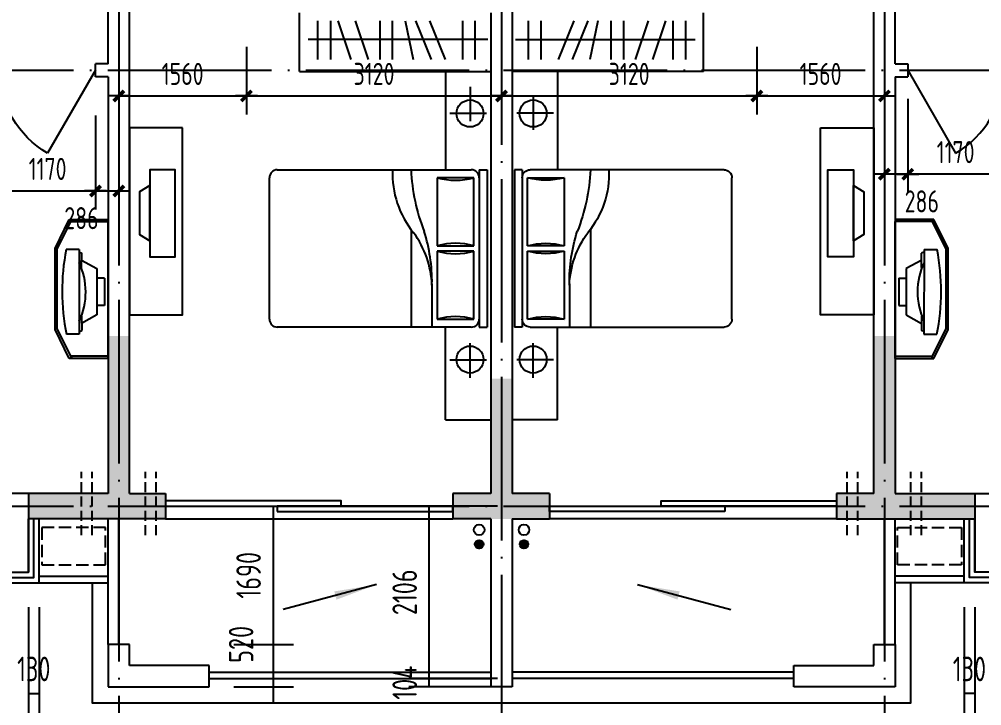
# Model space of a CAD drawing. Extents: x -726032 to 135930, y -151624 to 587044.
# Drawn here: x -475725 to -463956, y 406113 to 414508 of the extents above; entities that cross this region are included whole.
import ezdxf
from ezdxf.enums import TextEntityAlignment as Align

# ---------------------------------------------------------------- set-up
doc = ezdxf.new("R2010")
doc.units = 0
doc.header["$LTSCALE"] = 1000
doc.header["$MEASUREMENT"] = 0
doc.linetypes.add('DASH', pattern=[0.35, 0.25, -0.1])
doc.linetypes.add('DOTE', pattern=[2.42, 2, -0.2, 0.02, -0.2])
doc.layers.get('0').update_dxf_attribs({"linetype": 'CONTINUOUS'})
doc.layers.get('DEFPOINTS').update_dxf_attribs({"color": 1, "linetype": 'CONTINUOUS'})
for name, color, linetype in [('COLUMN', 170, 'CONTINUOUS'), ('DOTE', 8, 'DOTE'), ('GROUND', 45, 'CONTINUOUS'), ('PUB_DIM', 245, 'CONTINUOUS'), ('ROOF', 4, 'CONTINUOUS'), ('WALL', 255, 'CONTINUOUS'), ('WINDOW', 155, 'CONTINUOUS'), ('WINDOW_TEXT', 7, 'CONTINUOUS'), ('家具', 252, 'CONTINUOUS'), ('空调', 245, 'CONTINUOUS'), ('雨水管', 20, 'CONTINUOUS')]:
    doc.layers.add(name, color=color, linetype=linetype)
doc.styles.add('ATT', font='TXT')
doc.styles.add('DIM_FONT', font='isocp.shx', dxfattribs={"width": 0.8})
doc.styles.add('SIMPLEX', font='SIMPLEX.SHX')
doc.dimstyles.new('DIMA', dxfattribs={"dimtxt": 300, "dimasz": 1, "dimexe": 250, "dimexo": 300, "dimgap": 150, "dimtad": 1, "dimdec": 0, "dimzin": 0, "dimdsep": 46, "dimtxsty": 'DIM_FONT', "dimcen": 0.09, "dimse1": 1, "dimclrt": 142, "dimadec": 0, "dimazin": 0, "dimtfac": 1, "dimtdec": 0, "dimtix": 1, "dimtmove": 2, "dimatfit": 3, "dimfxl": 1, "dimtolj": 1, "dimtzin": 0, "dimarcsym": 0})
doc.dimstyles.new('DIMB', dxfattribs={"dimtxt": 300, "dimasz": 1, "dimexe": 250, "dimexo": 300, "dimgap": 150, "dimtad": 1, "dimdec": 0, "dimzin": 0, "dimdsep": 46, "dimtxsty": 'DIM_FONT', "dimcen": 0.09, "dimse2": 1, "dimclrt": 142, "dimadec": 0, "dimazin": 0, "dimtfac": 1, "dimtdec": 0, "dimtix": 1, "dimtmove": 2, "dimatfit": 3, "dimfxl": 1, "dimtolj": 1, "dimtzin": 0, "dimarcsym": 0})
doc.dimstyles.new('DIMN', dxfattribs={"dimtxt": 300, "dimasz": 1, "dimexe": 250, "dimexo": 300, "dimgap": 150, "dimtad": 1, "dimdec": 0, "dimzin": 0, "dimdsep": 46, "dimtxsty": 'DIM_FONT', "dimcen": 0.09, "dimclrt": 142, "dimadec": 0, "dimazin": 0, "dimtfac": 1, "dimtdec": 0, "dimtix": 1, "dimtmove": 2, "dimatfit": 3, "dimfxl": 1, "dimtolj": 1, "dimtzin": 0, "dimarcsym": 0})

# ---------------------------------------------------------------- blocks, each defined once
blk = doc.blocks.new('_DIMX')
blk.add_line((-150, 0), (150, 0))
at = {"const_width": 50}
blk.add_lwpolyline([(-70, -70), (70, 70)], dxfattribs=at)
blk = doc.blocks.new('*D3631')
at = {"layer": 'DEFPOINTS', "color": 0, "transparency": 16777216}
for p in [(-472947, 414440), (-469827, 414440), (-469827, 413570)]:
    blk.add_point(p, dxfattribs=at)
at = {"layer": 'PUB_DIM', "color": 0, "lineweight": -2, "transparency": 16777216}
for p, q in [((-472947, 414170), (-472947, 413345)), ((-472946, 413570), (-469828, 413570))]:
    blk.add_line(p, q, dxfattribs=at)
at = {"layer": 'PUB_DIM', "color": 0, "lineweight": -2, "transparency": 16777216, "xscale": 0.9, "yscale": 0.9, "zscale": 0.9, "rotation": 180}
blk.add_blockref('_DIMX', (-472947, 413570), dxfattribs=at)
at = {"layer": 'PUB_DIM', "color": 0, "lineweight": -2, "transparency": 16777216, "xscale": 0.9, "yscale": 0.9, "zscale": 0.9}
blk.add_blockref('_DIMX', (-469827, 413570), dxfattribs=at)
at = {"layer": 'PUB_DIM', "color": 142, "transparency": 16777216, "insert": (-471387, 413840), "char_height": 270, "attachment_point": 5, "style": 'DIM_FONT'}
blk.add_mtext('\\A1;3120', dxfattribs=at)
blk = doc.blocks.new('12PBED04')
at = {"color": 0, "linetype": 'ByBlock'}
for p, q in [((0, 0), (0, 60)), ((3, 60), (0, 60)), ((3, 0), (3, 60)), ((6, 60), (80, 60)), ((21, 43.5), (21, 60)), ((29, 23), (29, 60)), ((5, 57), (5, 31)), ((19, 57), (5, 57)), ((19, 31), (19, 57)), ((83, 57), (83, 3)), ((5, 31), (19, 31)), ((19, 29), (5, 29)), ((5, 29), (5, 3)), ((19, 3), (19, 29)), ((3, 0), (0, 0)), ((5, 3), (19, 3)), ((80, 0), (6, 0))]:
    blk.add_line(p, q, dxfattribs=at)
for centre, radius, start, end in [((6, 57), 3, 90, 180), ((80, 57), 3, 0, 90), ((12, 81), 25, 253.739795, 286.260205), ((83.75, 42.6875), 62.75526, 179.258164, 197.803367), ((57.725806, 45.629032), 36.761918, 182.539782, 216.040311), ((12, 7), 25, 73.739795, 106.260205), ((12, 53), 25, 253.739795, 286.260205), ((-44.51087, -3.358696), 73.587559, 2.616012, 21.406944), ((0.75, 1.5), 35.338541, 357.56726, 39.546081), ((12, -21), 25, 73.739795, 106.260205), ((6, 3), 3, 180, 270), ((80, 3), 3, 270, 0)]:
    blk.add_arc(centre, radius, start, end, dxfattribs=at)
at = {"color": 0, "linetype": 'ByBlock', "style": 'ATT'}
for tag, flags, p in [('ITEM', 3, (50, 35)), ('ROOM_NUMBER', 1, (50, 20.5))]:
    blk.add_attdef(tag, text='', height=6, dxfattribs=dict(at, flags=flags)).set_placement(p, align=Align.CENTER)
blk = doc.blocks.new('*D742')
at = {"layer": 'DEFPOINTS', "color": 0, "transparency": 16777216}
for p in [(-473402, 406344), (-473402, 406149), (-472620, 406149)]:
    blk.add_point(p, dxfattribs=at)
at = {"layer": 'PUB_DIM', "color": 0, "lineweight": -2, "transparency": 16777216}
for p, q in [((-473102, 406344), (-472370, 406344)), ((-472620, 406345), (-472620, 406346)), ((-472620, 406344), (-472620, 406149)), ((-473102, 406149), (-472370, 406149)), ((-472620, 406148), (-472620, 406147))]:
    blk.add_line(p, q, dxfattribs=at)
at = {"layer": 'PUB_DIM', "color": 0, "transparency": 16777216}
for points in [[(-472620, 406345), (-472619, 406345), (-472620, 406344)], [(-472620, 406148), (-472619, 406148), (-472620, 406149)]]:
    blk.add_solid(points, dxfattribs=at)
at = {"layer": 'PUB_DIM', "color": 142, "transparency": 16777216, "insert": (-473010, 405770), "char_height": 300, "attachment_point": 5, "rotation": 90, "style": 'DIM_FONT'}
blk.add_mtext('\\A1;195', dxfattribs=at)
blk = doc.blocks.new('*D744')
at = {"layer": 'DEFPOINTS', "color": 0, "transparency": 16777216}
for p in [(-475612, 407618), (-475482, 407618), (-475482, 406263)]:
    blk.add_point(p, dxfattribs=at)
at = {"layer": 'PUB_DIM', "color": 0, "lineweight": -2, "transparency": 16777216}
for p, q in [((-475612, 407318), (-475612, 406013)), ((-475482, 407318), (-475482, 406013)), ((-475613, 406263), (-475614, 406263)), ((-475612, 406263), (-475482, 406263)), ((-475481, 406263), (-475480, 406263))]:
    blk.add_line(p, q, dxfattribs=at)
at = {"layer": 'PUB_DIM', "color": 0, "transparency": 16777216}
for points in [[(-475613, 406264), (-475613, 406263), (-475612, 406263)], [(-475481, 406264), (-475481, 406263), (-475482, 406263)]]:
    blk.add_solid(points, dxfattribs=at)
at = {"layer": 'PUB_DIM', "color": 142, "transparency": 16777216, "insert": (-475547, 406563), "char_height": 300, "attachment_point": 5, "style": 'DIM_FONT'}
blk.add_mtext('\\A1;130', dxfattribs=at)
blk = doc.blocks.new('*D752')
at = {"layer": 'DEFPOINTS', "color": 0, "transparency": 16777216}
for p in [(-474507, 414440), (-472947, 414440), (-472947, 413570)]:
    blk.add_point(p, dxfattribs=at)
at = {"layer": 'PUB_DIM', "color": 0, "lineweight": -2, "transparency": 16777216}
for p, q in [((-474507, 414170), (-474507, 413345)), ((-472947, 414170), (-472947, 413345)), ((-474506, 413570), (-472948, 413570))]:
    blk.add_line(p, q, dxfattribs=at)
at = {"layer": 'PUB_DIM', "color": 0, "lineweight": -2, "transparency": 16777216, "xscale": 0.9, "yscale": 0.9, "zscale": 0.9, "rotation": 180}
blk.add_blockref('_DIMX', (-474507, 413570), dxfattribs=at)
at = {"layer": 'PUB_DIM', "color": 0, "lineweight": -2, "transparency": 16777216, "xscale": 0.9, "yscale": 0.9, "zscale": 0.9}
blk.add_blockref('_DIMX', (-472947, 413570), dxfattribs=at)
at = {"layer": 'PUB_DIM', "color": 142, "transparency": 16777216, "insert": (-473727, 413840), "char_height": 270, "attachment_point": 5, "style": 'DIM_FONT'}
blk.add_mtext('\\A1;1560', dxfattribs=at)
blk = doc.blocks.new('*D1964')
at = {"layer": 'DEFPOINTS', "color": 0, "transparency": 16777216}
for p in [(-474793, 413601), (-474507, 413601), (-474507, 412408)]:
    blk.add_point(p, dxfattribs=at)
at = {"layer": 'PUB_DIM', "color": 0, "lineweight": -2, "transparency": 16777216}
for p, q in [((-474507, 413331), (-474507, 412183)), ((-474792, 412408), (-474508, 412408))]:
    blk.add_line(p, q, dxfattribs=at)
at = {"layer": 'PUB_DIM', "color": 0, "lineweight": -2, "transparency": 16777216, "xscale": 0.9, "yscale": 0.9, "zscale": 0.9, "rotation": 180}
blk.add_blockref('_DIMX', (-474793, 412408), dxfattribs=at)
at = {"layer": 'PUB_DIM', "color": 0, "lineweight": -2, "transparency": 16777216, "xscale": 0.9, "yscale": 0.9, "zscale": 0.9}
blk.add_blockref('_DIMX', (-474507, 412408), dxfattribs=at)
at = {"layer": 'PUB_DIM', "color": 142, "transparency": 16777216, "insert": (-474964, 412076), "char_height": 270, "attachment_point": 5, "style": 'DIM_FONT'}
blk.add_mtext('\\A1;286', dxfattribs=at)
blk = doc.blocks.new('*D1965')
at = {"layer": 'DEFPOINTS', "color": 0, "transparency": 16777216}
for p in [(-475963, 413601), (-474793, 413601), (-474793, 412408)]:
    blk.add_point(p, dxfattribs=at)
at = {"layer": 'PUB_DIM', "color": 0, "lineweight": -2, "transparency": 16777216}
for p, q in [((-474793, 413331), (-474793, 412183)), ((-475962, 412408), (-474794, 412408))]:
    blk.add_line(p, q, dxfattribs=at)
at = {"layer": 'PUB_DIM', "color": 0, "lineweight": -2, "transparency": 16777216, "xscale": 0.9, "yscale": 0.9, "zscale": 0.9, "rotation": 180}
blk.add_blockref('_DIMX', (-475963, 412408), dxfattribs=at)
at = {"layer": 'PUB_DIM', "color": 0, "lineweight": -2, "transparency": 16777216, "xscale": 0.9, "yscale": 0.9, "zscale": 0.9}
blk.add_blockref('_DIMX', (-474793, 412408), dxfattribs=at)
at = {"layer": 'PUB_DIM', "color": 142, "transparency": 16777216, "insert": (-475378, 412678), "char_height": 270, "attachment_point": 5, "style": 'DIM_FONT'}
blk.add_mtext('\\A1;1170', dxfattribs=at)
blk = doc.blocks.new('_DBLK')
blk.add_line((-0.5, 0), (0, -0.866))
blk.add_arc((-0.5, 0), 1, 300, 0)
at = {"layer": 'WINDOW_TEXT', "style": 'SIMPLEX', "flags": 9}
blk.add_attdef('A', text='', height=1, dxfattribs=at).set_placement((0, 1.5), align=Align.MIDDLE)
blk = doc.blocks.new('*D858')
at = {"layer": 'DEFPOINTS', "color": 0, "transparency": 16777216}
for p in [(-464172, 407618), (-464042, 407618), (-464172, 406263)]:
    blk.add_point(p, dxfattribs=at)
at = {"layer": 'PUB_DIM', "color": 0, "lineweight": -2, "transparency": 16777216}
for p, q in [((-464172, 407318), (-464172, 406013)), ((-464042, 407318), (-464042, 406013)), ((-464173, 406263), (-464174, 406263)), ((-464042, 406263), (-464172, 406263)), ((-464041, 406263), (-464040, 406263))]:
    blk.add_line(p, q, dxfattribs=at)
at = {"layer": 'PUB_DIM', "color": 0, "transparency": 16777216}
for points in [[(-464173, 406264), (-464173, 406263), (-464172, 406263)], [(-464041, 406264), (-464041, 406263), (-464042, 406263)]]:
    blk.add_solid(points, dxfattribs=at)
at = {"layer": 'PUB_DIM', "color": 142, "transparency": 16777216, "insert": (-464107, 406563), "char_height": 300, "attachment_point": 5, "style": 'DIM_FONT'}
blk.add_mtext('\\A1;130', dxfattribs=at)
blk = doc.blocks.new('*D877')
at = {"layer": 'DEFPOINTS', "color": 0, "transparency": 16777216}
for p in [(-466707, 414440), (-465147, 414440), (-465147, 413570)]:
    blk.add_point(p, dxfattribs=at)
at = {"layer": 'PUB_DIM', "color": 0, "lineweight": -2, "transparency": 16777216}
for p, q in [((-466707, 414170), (-466707, 413345)), ((-465147, 414170), (-465147, 413345)), ((-466706, 413570), (-465148, 413570))]:
    blk.add_line(p, q, dxfattribs=at)
at = {"layer": 'PUB_DIM', "color": 0, "lineweight": -2, "transparency": 16777216, "xscale": 0.9, "yscale": 0.9, "zscale": 0.9, "rotation": 180}
blk.add_blockref('_DIMX', (-466707, 413570), dxfattribs=at)
at = {"layer": 'PUB_DIM', "color": 0, "lineweight": -2, "transparency": 16777216, "xscale": 0.9, "yscale": 0.9, "zscale": 0.9}
blk.add_blockref('_DIMX', (-465147, 413570), dxfattribs=at)
at = {"layer": 'PUB_DIM', "color": 142, "transparency": 16777216, "insert": (-465927, 413840), "char_height": 270, "attachment_point": 5, "style": 'DIM_FONT'}
blk.add_mtext('\\A1;1560', dxfattribs=at)
blk = doc.blocks.new('*D2101')
at = {"layer": 'DEFPOINTS', "color": 0, "transparency": 16777216}
for p in [(-465147, 413806), (-464861, 413806), (-465147, 412613)]:
    blk.add_point(p, dxfattribs=at)
at = {"layer": 'PUB_DIM', "color": 0, "lineweight": -2, "transparency": 16777216}
for p, q in [((-465147, 413536), (-465147, 412388)), ((-464862, 412613), (-465146, 412613))]:
    blk.add_line(p, q, dxfattribs=at)
at = {"layer": 'PUB_DIM', "color": 0, "lineweight": -2, "transparency": 16777216, "xscale": 0.9, "yscale": 0.9, "zscale": 0.9, "rotation": 180}
blk.add_blockref('_DIMX', (-465147, 412613), dxfattribs=at)
at = {"layer": 'PUB_DIM', "color": 0, "lineweight": -2, "transparency": 16777216, "xscale": 0.9, "yscale": 0.9, "zscale": 0.9}
blk.add_blockref('_DIMX', (-464861, 412613), dxfattribs=at)
at = {"layer": 'PUB_DIM', "color": 142, "transparency": 16777216, "insert": (-464689, 412281), "char_height": 270, "attachment_point": 5, "style": 'DIM_FONT'}
blk.add_mtext('\\A1;286', dxfattribs=at)
blk = doc.blocks.new('*D2109')
at = {"layer": 'DEFPOINTS', "color": 0, "transparency": 16777216}
for p in [(-464861, 413806), (-463691, 413806), (-464861, 412613)]:
    blk.add_point(p, dxfattribs=at)
at = {"layer": 'PUB_DIM', "color": 0, "lineweight": -2, "transparency": 16777216}
for p, q in [((-464861, 413536), (-464861, 412388)), ((-463692, 412613), (-464860, 412613))]:
    blk.add_line(p, q, dxfattribs=at)
at = {"layer": 'PUB_DIM', "color": 0, "lineweight": -2, "transparency": 16777216, "xscale": 0.9, "yscale": 0.9, "zscale": 0.9, "rotation": 180}
blk.add_blockref('_DIMX', (-464861, 412613), dxfattribs=at)
at = {"layer": 'PUB_DIM', "color": 0, "lineweight": -2, "transparency": 16777216, "xscale": 0.9, "yscale": 0.9, "zscale": 0.9}
blk.add_blockref('_DIMX', (-463691, 412613), dxfattribs=at)
at = {"layer": 'PUB_DIM', "color": 142, "transparency": 16777216, "insert": (-464276, 412883), "char_height": 270, "attachment_point": 5, "style": 'DIM_FONT'}
blk.add_mtext('\\A1;1170', dxfattribs=at)
blk = doc.blocks.new('*D2120')
at = {"layer": 'DEFPOINTS', "color": 0, "transparency": 16777216}
for p in [(-469827, 414440), (-466707, 414440), (-466707, 413570)]:
    blk.add_point(p, dxfattribs=at)
at = {"layer": 'PUB_DIM', "color": 0, "lineweight": -2, "transparency": 16777216}
for p, q in [((-466707, 414170), (-466707, 413345)), ((-469826, 413570), (-466708, 413570))]:
    blk.add_line(p, q, dxfattribs=at)
at = {"layer": 'PUB_DIM', "color": 0, "lineweight": -2, "transparency": 16777216, "xscale": 0.9, "yscale": 0.9, "zscale": 0.9, "rotation": 180}
blk.add_blockref('_DIMX', (-469827, 413570), dxfattribs=at)
at = {"layer": 'PUB_DIM', "color": 0, "lineweight": -2, "transparency": 16777216, "xscale": 0.9, "yscale": 0.9, "zscale": 0.9}
blk.add_blockref('_DIMX', (-466707, 413570), dxfattribs=at)
at = {"layer": 'PUB_DIM', "color": 142, "transparency": 16777216, "insert": (-468267, 413840), "char_height": 270, "attachment_point": 5, "style": 'DIM_FONT'}
blk.add_mtext('\\A1;3120', dxfattribs=at)
blk = doc.blocks.new('_ARROW')
blk.add_solid([(0, 0), (-1, 0.1), (-1, -0.1)])
blk = doc.blocks.new('*D3936')
at = {"layer": 'DEFPOINTS', "color": 0, "transparency": 16777216}
for p in [(-473402, 406864), (-473402, 406344), (-472620, 406344)]:
    blk.add_point(p, dxfattribs=at)
at = {"layer": 'PUB_DIM', "color": 0, "lineweight": -2, "transparency": 16777216}
for p, q in [((-473102, 406864), (-472370, 406864)), ((-472620, 406863), (-472620, 406345)), ((-473102, 406344), (-472370, 406344))]:
    blk.add_line(p, q, dxfattribs=at)
at = {"layer": 'PUB_DIM', "color": 0, "transparency": 16777216}
for points in [[(-472620, 406863), (-472619, 406863), (-472620, 406864)], [(-472620, 406345), (-472619, 406345), (-472620, 406344)]]:
    blk.add_solid(points, dxfattribs=at)
at = {"layer": 'PUB_DIM', "color": 142, "transparency": 16777216, "insert": (-473012, 406864), "char_height": 300, "attachment_point": 5, "rotation": 90, "style": 'DIM_FONT'}
blk.add_mtext('\\A1;520', dxfattribs=at)
blk = doc.blocks.new('*D3935')
at = {"layer": 'DEFPOINTS', "color": 0, "transparency": 16777216}
for p in [(-473402, 408554), (-473402, 406864), (-472620, 406864)]:
    blk.add_point(p, dxfattribs=at)
at = {"layer": 'PUB_DIM', "color": 0, "lineweight": -2, "transparency": 16777216}
for p, q in [((-473102, 408554), (-472370, 408554)), ((-472620, 408553), (-472620, 406865)), ((-473102, 406864), (-472370, 406864))]:
    blk.add_line(p, q, dxfattribs=at)
at = {"layer": 'PUB_DIM', "color": 0, "transparency": 16777216}
for points in [[(-472620, 408553), (-472619, 408553), (-472620, 408554)], [(-472620, 406865), (-472619, 406865), (-472620, 406864)]]:
    blk.add_solid(points, dxfattribs=at)
at = {"layer": 'PUB_DIM', "color": 142, "transparency": 16777216, "insert": (-472920, 407709), "char_height": 300, "attachment_point": 5, "rotation": 90, "style": 'DIM_FONT'}
blk.add_mtext('\\A1;1690', dxfattribs=at)
blk = doc.blocks.new('*D3933')
at = {"layer": 'DEFPOINTS', "color": 0, "transparency": 16777216}
for p in [(-470712, 408554), (-469578, 408554), (-469578, 406448)]:
    blk.add_point(p, dxfattribs=at)
at = {"layer": 'PUB_DIM', "color": 0, "lineweight": -2, "transparency": 16777216}
for p, q in [((-469878, 408554), (-470962, 408554)), ((-470712, 406449), (-470712, 408553)), ((-469878, 406448), (-470962, 406448))]:
    blk.add_line(p, q, dxfattribs=at)
at = {"layer": 'PUB_DIM', "color": 0, "transparency": 16777216}
for points in [[(-470712, 408553), (-470711, 408553), (-470712, 408554)], [(-470712, 406449), (-470711, 406449), (-470712, 406448)]]:
    blk.add_solid(points, dxfattribs=at)
at = {"layer": 'PUB_DIM', "color": 142, "transparency": 16777216, "insert": (-471012, 407501), "char_height": 300, "attachment_point": 5, "rotation": 90, "style": 'DIM_FONT'}
blk.add_mtext('\\A1;2106', dxfattribs=at)
blk = doc.blocks.new('*D3934')
at = {"layer": 'DEFPOINTS', "color": 0, "transparency": 16777216}
for p in [(-470712, 406448), (-469578, 406448), (-469578, 406344)]:
    blk.add_point(p, dxfattribs=at)
at = {"layer": 'PUB_DIM', "color": 0, "lineweight": -2, "transparency": 16777216}
for p, q in [((-469878, 406448), (-470962, 406448)), ((-470712, 406449), (-470712, 406450)), ((-470712, 406344), (-470712, 406448)), ((-469878, 406344), (-470962, 406344)), ((-470712, 406343), (-470712, 406342))]:
    blk.add_line(p, q, dxfattribs=at)
at = {"layer": 'PUB_DIM', "color": 0, "transparency": 16777216}
for points in [[(-470712, 406449), (-470711, 406449), (-470712, 406448)], [(-470712, 406343), (-470711, 406343), (-470712, 406344)]]:
    blk.add_solid(points, dxfattribs=at)
at = {"layer": 'PUB_DIM', "color": 142, "transparency": 16777216, "insert": (-471012, 406396), "char_height": 300, "attachment_point": 5, "rotation": 90, "style": 'DIM_FONT'}
blk.add_mtext('\\A1;104', dxfattribs=at)

msp = doc.modelspace()

# ---------------------------------------------------------------- hatches: boundary and pattern name
at = {"layer": '雨水管'}
h = msp.add_hatch(dxfattribs=at)
h.set_pattern_fill('ANSI31', color=256, scale=130, style=0)
h.set_pattern_definition([(45, (-990856.378, 750119.422), (-11.4904852, 11.4904852), [])])
h.paths.add_polyline_path([(-470152.6, 408087.6, 1), (-470048.6, 408087.6, 1)])
h = msp.add_hatch(dxfattribs=at)
h.set_pattern_fill('ANSI31', color=256, scale=130, style=0)
h.set_pattern_definition([(135, (51202.637, 750119.422), (11.4904852, 11.4904852), [])])
h.paths.add_polyline_path([(-469605.2, 408087.6, 1), (-469501.2, 408087.6, 1)])

# ---------------------------------------------------------------- linework, layer by layer
at = {"layer": 'COLUMN'}
for points in [[(-474636.9, 408710), (-474636.9, 410634), (-474376.9, 408710), (-474376.9, 410634)], [(-465276.9, 410634), (-465276.9, 408710), (-465016.9, 410634), (-465016.9, 408710)], [(-469956.9, 408710), (-469956.9, 410114), (-469696.9, 408710), (-469696.9, 410114)], [(-475611.9, 408710), (-475611.9, 408398), (-473921.9, 408710), (-473921.9, 408398)], [(-470411.9, 408710), (-470411.9, 408398), (-469241.9, 408710), (-469241.9, 408398)], [(-465731.9, 408710), (-465731.9, 408398), (-464041.9, 408710), (-464041.9, 408398)]]:
    msp.add_solid(points, dxfattribs=at)
at = {"layer": 'DOTE'}
for p, q in [((-474506.9, 432855.9), (-474506.9, 405011.9)), ((-465146.9, 432855.9), (-465146.9, 405011.9)), ((-469826.9, 417394), (-469826.9, 405011.9)), ((-481902.2, 413884), (-412270.4, 413884)), ((-481902.2, 408554), (-412270.4, 408554))]:
    msp.add_line(p, q, dxfattribs=at)
at = {"layer": 'GROUND'}
for p, q in [((-473934.9, 408398), (-470424.9, 408398)), ((-465731.9, 408398), (-469241.9, 408398))]:
    msp.add_line(p, q, dxfattribs=at)
at = {"layer": 'ROOF'}
for p, q in [((-474636.9, 406863.8), (-474636.9, 408398)), ((-474506.9, 406863.8), (-474506.9, 408398)), ((-465146.9, 406863.8), (-465146.9, 408398)), ((-465016.9, 406863.8), (-465016.9, 408398)), ((-475481.9, 407696), (-474636.9, 407696)), ((-464171.9, 407696), (-465016.9, 407696)), ((-475481.9, 407618), (-474636.9, 407618)), ((-464171.9, 407618), (-465016.9, 407618))]:
    msp.add_line(p, q, dxfattribs=at)
for points in [[(-474831.9, 407618), (-474831.9, 406148.8), (-469956.9, 406148.8)], [(-469956.9, 406148.8), (-464821.9, 406148.8), (-464821.9, 407618)], [(-473401.9, 406525.8), (-469956.9, 406525.8)], [(-466251.9, 406525.8), (-469696.9, 406525.8)], [(-473401.9, 406447.8), (-469956.9, 406447.8)], [(-466251.9, 406447.8), (-469696.9, 406447.8)]]:
    msp.add_lwpolyline(points, dxfattribs=at)
at = {"layer": 'WALL'}
for p, q in [((-469696.9, 417264), (-469696.9, 408710)), ((-474636.9, 413962), (-474636.9, 414898)), ((-474376.9, 408710), (-474376.9, 414898)), ((-465276.9, 408710), (-465276.9, 414898)), ((-465016.9, 413962), (-465016.9, 414898)), ((-469956.9, 414586), (-469956.9, 408710)), ((-474636.9, 413962), (-474792.9, 413962)), ((-474792.9, 413806), (-474792.9, 413962)), ((-465016.9, 413962), (-464860.9, 413962)), ((-464860.9, 413962), (-464860.9, 413806)), ((-474636.9, 413806), (-474792.9, 413806)), ((-474636.9, 413806), (-474636.9, 408710)), ((-465016.9, 413806), (-465016.9, 408710)), ((-465016.9, 413806), (-464860.9, 413806)), ((-475611.9, 408710), (-475611.9, 408398)), ((-474636.9, 408710), (-475611.9, 408710)), ((-474376.9, 408710), (-473934.9, 408710)), ((-473934.9, 408710), (-473934.9, 408398)), ((-470424.9, 408710), (-470424.9, 408398)), ((-469956.9, 408710), (-470424.9, 408710)), ((-469241.9, 408710), (-469696.9, 408710)), ((-469241.9, 408710), (-469241.9, 408398)), ((-465731.9, 408710), (-465731.9, 408398)), ((-465276.9, 408710), (-465731.9, 408710)), ((-465016.9, 408710), (-464041.9, 408710)), ((-464041.9, 408710), (-464041.9, 408398)), ((-473934.9, 408398), (-475611.9, 408398)), ((-469956.9, 408398), (-470424.9, 408398)), ((-469956.9, 408398), (-469956.9, 406344)), ((-469696.9, 408398), (-469241.9, 408398)), ((-469696.9, 408398), (-469696.9, 406344)), ((-465731.9, 408398), (-464041.9, 408398)), ((-469696.9, 406344), (-469956.9, 406344))]:
    msp.add_line(p, q, dxfattribs=at)
at = {"layer": 'WALL', "color": 255}
for p, q in [((-474636.9, 406863.8), (-474636.9, 406343.8)), ((-474376.9, 406603.8), (-474376.9, 406863.8)), ((-465276.9, 406603.8), (-465276.9, 406863.8)), ((-465016.9, 406863.8), (-465016.9, 406343.8)), ((-473401.9, 406603.8), (-474376.9, 406603.8)), ((-473401.9, 406343.8), (-473401.9, 406603.8)), ((-466251.9, 406343.8), (-466251.9, 406603.8)), ((-466251.9, 406603.8), (-465276.9, 406603.8)), ((-474636.9, 406343.8), (-473401.9, 406343.8)), ((-465016.9, 406343.8), (-466251.9, 406343.8))]:
    msp.add_line(p, q, dxfattribs=at)
at = {"layer": 'WALL', "color": 0}
for p, q in [((-474376.9, 406863.8), (-474636.9, 406863.8)), ((-465276.9, 406863.8), (-465016.9, 406863.8))]:
    msp.add_line(p, q, dxfattribs=at)
at = {"layer": 'WINDOW'}
for p, q in [((-475611.9, 408710), (-477951.9, 408710)), ((-464041.9, 408710), (-461701.9, 408710))]:
    msp.add_line(p, q, dxfattribs=at)
for points in [[(-473934.9, 408554), (-471789.9, 408554), (-471789.9, 408619), (-473934.9, 408619)], [(-465731.9, 408554), (-467876.9, 408554), (-467876.9, 408619), (-465731.9, 408619)], [(-472569.9, 408489), (-470424.9, 408489), (-470424.9, 408554), (-472569.9, 408554)], [(-467096.9, 408489), (-469241.9, 408489), (-469241.9, 408554), (-467096.9, 408554)]]:
    msp.add_lwpolyline(points, close=True, dxfattribs=at)
for points in [[(-478081.9, 408398), (-478081.9, 407618), (-475481.9, 407618), (-475481.9, 408398)], [(-478016.9, 408398), (-478016.9, 407683), (-475546.9, 407683), (-475546.9, 408398)], [(-477951.9, 408398), (-477951.9, 407748), (-475611.9, 407748), (-475611.9, 408398)], [(-475611.9, 408398), (-475611.9, 407748)], [(-461571.9, 408398), (-461571.9, 407618), (-464171.9, 407618), (-464171.9, 408398)], [(-461636.9, 408398), (-461636.9, 407683), (-464106.9, 407683), (-464106.9, 408398)], [(-464041.9, 408398), (-464041.9, 407748)], [(-461701.9, 408398), (-461701.9, 407748), (-464041.9, 407748), (-464041.9, 408398)]]:
    msp.add_lwpolyline(points, dxfattribs=at)
at = {"layer": '家具'}
for p, q in [((-472296.8, 413871), (-472296.8, 414586)), ((-472077, 414487.5), (-472077, 414016.2)), ((-471919.2, 414487.5), (-471919.2, 414016.2)), ((-471829, 414487.5), (-471669.7, 414016.2)), ((-471617.7, 414487.5), (-471458.3, 414016.2)), ((-471316.1, 414487.5), (-471316.1, 414016.2)), ((-471163, 414487.5), (-471163, 414016.2)), ((-471005.3, 414487.5), (-470906.3, 414016.2)), ((-470880, 414487.5), (-470688.2, 414016.2)), ((-470708.4, 414487.5), (-470516.6, 414016.2)), ((-470305.9, 414487.5), (-470305.9, 414016.2)), ((-470152.8, 414487.5), (-470152.8, 414016.2)), ((-469501, 414487.5), (-469501, 414016.2)), ((-469347.9, 414487.5), (-469347.9, 414016.2)), ((-468945.4, 414487.5), (-469137.2, 414016.2)), ((-468773.7, 414487.5), (-468965.5, 414016.2)), ((-468648.5, 414487.5), (-468747.5, 414016.2)), ((-468490.7, 414487.5), (-468490.7, 414016.2)), ((-468337.6, 414487.5), (-468337.6, 414016.2)), ((-468036.1, 414487.5), (-468195.4, 414016.2)), ((-467824.7, 414487.5), (-467984, 414016.2)), ((-467734.5, 414487.5), (-467734.5, 414016.2)), ((-467576.8, 414487.5), (-467576.8, 414016.2)), ((-467356.9, 413871), (-467356.9, 414586)), ((-469994.9, 414259), (-472192, 414259)), ((-469658.8, 414259), (-467461.7, 414259)), ((-472296.8, 413871), (-469956.8, 413871)), ((-470511.4, 413871), (-470511.4, 412667)), ((-467356.9, 413871), (-469696.9, 413871)), ((-469142.4, 413871), (-469142.4, 412667)), ((-470212.5, 413682.1), (-470212.5, 413260.8)), ((-469441.2, 413578.1), (-469441.2, 413156.8)), ((-470460.3, 413358.4), (-470012.3, 413358.4)), ((-469193.5, 413358.4), (-469641.4, 413358.4)), ((-475286.9, 411705.6), (-475112.4, 412060.7)), ((-475260.9, 411694.8), (-475086.4, 412050)), ((-475112.4, 412060.7), (-474636.9, 412060.7)), ((-475086.4, 412050), (-475086.4, 412034.7)), ((-475086.4, 412034.7), (-474636.9, 412034.7)), ((-474636.9, 410360.5), (-474636.9, 412034.7)), ((-464541.3, 412060.7), (-465016.9, 412060.7)), ((-464567.3, 412034.7), (-465016.9, 412034.7)), ((-465016.9, 410360.5), (-465016.9, 412034.7)), ((-464392.9, 411694.8), (-464567.3, 412050)), ((-464567.3, 412050), (-464567.3, 412034.7)), ((-464366.9, 411705.6), (-464541.3, 412060.7)), ((-475286.9, 410715.6), (-475286.9, 411705.6)), ((-475260.9, 410726.4), (-475260.9, 411694.8)), ((-474993, 411692.3), (-475150.9, 411691.5)), ((-474993, 411692.3), (-474990.4, 410656.8)), ((-474988.4, 411661.2), (-474961.3, 411647.5)), ((-464665.4, 411661.2), (-464692.5, 411647.5)), ((-464660.8, 411692.3), (-464663.3, 410656.8)), ((-464660.8, 411692.3), (-464502.8, 411691.5)), ((-464392.9, 410726.4), (-464392.9, 411694.8)), ((-464366.9, 410715.6), (-464366.9, 411705.6)), ((-474963.4, 411560.9), (-474775.2, 411459.6)), ((-474961.8, 411473), (-474961.3, 411647.5)), ((-464690.4, 411560.9), (-464878.5, 411459.6)), ((-464692, 411473), (-464692.5, 411647.5)), ((-474775.2, 411459.6), (-474774, 410892.1)), ((-464878.5, 411459.6), (-464879.8, 410892.1)), ((-474682.6, 411343.2), (-474774.9, 411342.6)), ((-474682.6, 411343.2), (-474682, 411009.7)), ((-464971.1, 411343.2), (-464971.8, 411009.7)), ((-464971.1, 411343.2), (-464878.8, 411342.6)), ((-474682, 411009.7), (-474774.3, 411009.1)), ((-464971.8, 411009.7), (-464879.5, 411009.1)), ((-474961.8, 410876), (-474961.3, 410701.6)), ((-474774, 410892.1), (-474961.5, 410788.6)), ((-464879.8, 410892.1), (-464692.2, 410788.6)), ((-464692, 410876), (-464692.5, 410701.6)), ((-475112.4, 410360.5), (-475286.9, 410715.6)), ((-475086.4, 410371.3), (-475260.9, 410726.4)), ((-470511.4, 409608.1), (-470511.4, 410743.8)), ((-469142.4, 409608.1), (-469142.4, 410743.8)), ((-464567.3, 410371.3), (-464392.9, 410726.4)), ((-464541.3, 410360.5), (-464366.9, 410715.6)), ((-474990.4, 410656.8), (-475148.4, 410656)), ((-474988.4, 410687.9), (-474961.3, 410701.6)), ((-464665.4, 410687.9), (-464692.5, 410701.6)), ((-464663.3, 410656.8), (-464505.4, 410656)), ((-470212.5, 410124.6), (-470212.5, 410545.9)), ((-469441.2, 410124.6), (-469441.2, 410545.9)), ((-474636.9, 410360.5), (-475112.4, 410360.5)), ((-475086.4, 410386.5), (-475086.4, 410371.3)), ((-474636.9, 410386.5), (-475086.4, 410386.5)), ((-465016.9, 410386.5), (-464567.3, 410386.5)), ((-465016.9, 410360.5), (-464541.3, 410360.5)), ((-464567.3, 410386.5), (-464567.3, 410371.3)), ((-470460.3, 410344.3), (-470012.3, 410344.3)), ((-469193.5, 410344.3), (-469641.4, 410344.3)), ((-470511.4, 409608.1), (-469956.9, 409608.1)), ((-469142.4, 409608.1), (-469696.9, 409608.1))]:
    msp.add_line(p, q, dxfattribs=at)
for points in [[(-473726.9, 413179.4), (-474376.9, 413179.4), (-474376.9, 410894), (-473726.9, 410894)], [(-465926.9, 413179.4), (-465276.9, 413179.4), (-465276.9, 410894), (-465926.9, 410894)], [(-474129.5, 411797.8), (-474129.5, 412473.8), (-474254.3, 412395.8), (-474254.3, 411875.8), (-474129.5, 411797.8), (-474129.5, 411602.8), (-473817.5, 411602.8), (-473817.5, 412668.8), (-474129.5, 412668.8)], [(-465524.3, 411797.8), (-465524.3, 412473.8), (-465399.5, 412395.8), (-465399.5, 411875.8), (-465524.3, 411797.8), (-465524.3, 411602.8), (-465836.3, 411602.8), (-465836.3, 412668.8), (-465524.3, 412668.8)]]:
    msp.add_lwpolyline(points, close=True, dxfattribs=at)
for centre in [(-470212.5, 413355.8), (-469441.2, 413355.8), (-470212.5, 410346.9), (-469441.2, 410346.9)]:
    msp.add_circle(centre, 165.1, dxfattribs=at)
for centre, radius, start, end in [((-472523.5, 411181.7), 2677, 169.02266, 191.32602), ((-467130.2, 411181.7), 2677, 348.67398, 10.97734), ((-475760.1, 411173.7), 848.4, 335.05606, 25.21232), ((-463893.6, 411173.7), 848.4, 154.78768, 204.94394)]:
    msp.add_arc(centre, radius, start, end, dxfattribs=at)
at = {"layer": '空调', "linetype": 'DASH', "ltscale": 0.5}
for p, q in [((-474961.9, 408198.3), (-474961.9, 408972.1)), ((-474831.9, 408198.3), (-474831.9, 408972.1)), ((-474181.9, 408198.3), (-474181.9, 408972.1)), ((-474051.9, 408198.3), (-474051.9, 408972.1)), ((-465601.9, 408198.3), (-465601.9, 408972.1)), ((-465471.9, 408198.3), (-465471.9, 408972.1)), ((-464821.9, 408198.3), (-464821.9, 408972.1)), ((-464691.9, 408198.3), (-464691.9, 408972.1))]:
    msp.add_line(p, q, dxfattribs=at)
at = {"layer": '空调', "linetype": 'DASH', "ltscale": 0.6}
for points in [[(-475448.7, 407836.6), (-474668.7, 407836.6), (-474668.7, 408291.6), (-475448.7, 408291.6)], [(-464205, 407836.6), (-464985, 407836.6), (-464985, 408291.6), (-464205, 408291.6)]]:
    msp.add_lwpolyline(points, close=True, dxfattribs=at)
at = {"layer": '雨水管'}
for points in [[(-471356, 407594.4), (-472498, 407292.3)], [(-468166.3, 407594.4), (-467024.3, 407292.3)]]:
    msp.add_lwpolyline(points, dxfattribs=at)
for centre, radius in [((-470100.6, 408265.2), 65), ((-469553.2, 408265.2), 65), ((-470100.6, 408087.6), 52), ((-469553.2, 408087.6), 52)]:
    msp.add_circle(centre, radius, dxfattribs=at)

# ---------------------------------------------------------------- block references
at = {"layer": 'WINDOW', "yscale": -1170, "zscale": 1170, "rotation": 180}
for p, xscale in [((-475377.9, 413884), 1170), ((-464275.9, 413884), -1170)]:
    msp.add_blockref('_DBLK', p, dxfattribs=dict(at, xscale=xscale))
at = {"layer": '家具', "extrusion": (0, 0, -1)}
for p, xscale, yscale, zscale, rotation in [((470004.9, 412667), -32.05280000000023, 32.05280000000494, -32.05280000000023, 180.0000229272689), ((469670.9, 412667), 32.05280000000023, 32.05280000000023, -32.0528, 179.9999770727311)]:
    msp.add_blockref('12PBED04', p, dxfattribs=dict(at, xscale=xscale, yscale=yscale, zscale=zscale, rotation=rotation))
at = {"layer": '雨水管'}
for p, xscale, yscale, zscale, rotation in [((-471356, 407594.4), 519.9999999999976, 519.9999999999976, 519.9999999999976, 14.8153817559993), ((-468166.3, 407594.4), -519.9999999999972, 520, 520, 345.1846182440007)]:
    msp.add_blockref('_ARROW', p, dxfattribs=dict(at, xscale=xscale, yscale=yscale, zscale=zscale, rotation=rotation))

# ---------------------------------------------------------------- dimensions: what is measured, and where the dimension line sits
at = {"layer": 'PUB_DIM'}
for base, p1, p2, dimstyle, picture, middle in [((-472946.9, 413569.6), (-474506.9, 414440.3), (-472946.9, 414440.3), 'DIMN', '*D752', (-473726.9, 413839.6)), ((-469826.9, 413569.6), (-472946.9, 414440.3), (-469826.9, 414440.3), 'DIMB', '*D3631', (-471386.9, 413839.6)), ((-466706.9, 413569.6), (-469826.9, 414440.3), (-466706.9, 414440.3), 'DIMA', '*D2120', (-468266.9, 413839.6)), ((-465146.9, 413569.6), (-466706.9, 414440.3), (-465146.9, 414440.3), 'DIMN', '*D877', (-465926.9, 413839.6))]:
    dim = msp.add_linear_dim(base=base, p1=p1, p2=p2, dimstyle=dimstyle, override={"dimscale": 0.9, "dimblk1": '_DIMX', "dimblk2": '_DIMX', "dimsah": 1}, dxfattribs=at)
    dim.commit()
    dim.dimension.update_dxf_attribs({"geometry": picture, "text_midpoint": middle})
for base, p1, p2, angle, picture, middle in [((-465146.9, 412613.1), (-464860.9, 413806), (-465146.9, 413806), 180, '*D2101', (-464689.3, 412281.2)), ((-474506.9, 412408.2), (-474792.9, 413601.1), (-474506.9, 413601.1), 0, '*D1964', (-474964.4, 412076.3))]:
    dim = msp.add_linear_dim(base=base, p1=p1, p2=p2, angle=angle, dimstyle='DIMA', override={"dimscale": 0.9, "dimblk1": '_DIMX', "dimblk2": '_DIMX', "dimsah": 1}, dxfattribs=at)
    dim.commit()
    dim.dimension.update_dxf_attribs({"geometry": picture, "text_midpoint": middle, "dimtype": 161})
for p1, p2, distance, picture, middle in [((-463690.9, 413806), (-464860.9, 413806), 1192.9, '*D2109', (-464275.9, 412883.1)), ((-475962.9, 413601.1), (-474792.9, 413601.1), -1192.9, '*D1965', (-475377.9, 412678.2))]:
    dim = msp.add_aligned_dim(p1=p1, p2=p2, distance=distance, dimstyle='DIMA', override={"dimscale": 0.9, "dimblk1": '_DIMX', "dimblk2": '_DIMX', "dimsah": 1}, dxfattribs=at)
    dim.commit()
    dim.dimension.update_dxf_attribs({"geometry": picture, "text_midpoint": middle})
for base, p1, p2, picture, middle in [((-472619.7, 406863.8), (-473402.2, 408554), (-473402.2, 406863.8), '*D3935', (-472919.7, 407708.9)), ((-470711.6, 408554), (-469578.2, 406447.8), (-469578.2, 408554), '*D3933', (-471011.7, 407500.9)), ((-470711.6, 406447.8), (-469578.2, 406344), (-469578.2, 406447.8), '*D3934', (-471011.6, 406395.9))]:
    dim = msp.add_linear_dim(base=base, p1=p1, p2=p2, angle=90, dimstyle='DIMN', dxfattribs=at)
    dim.commit()
    dim.dimension.update_dxf_attribs({"geometry": picture, "text_midpoint": middle})
for base, p1, p2, picture, middle in [((-475481.9, 406263.5), (-475611.9, 407618), (-475481.9, 407618), '*D744', (-475546.9, 406563.5)), ((-464171.9, 406263.5), (-464041.9, 407618), (-464171.9, 407618), '*D858', (-464106.9, 406563.5))]:
    dim = msp.add_linear_dim(base=base, p1=p1, p2=p2, dimstyle='DIMN', dxfattribs=at)
    dim.commit()
    dim.dimension.update_dxf_attribs({"geometry": picture, "text_midpoint": middle})
for base, p1, p2, picture, middle in [((-472619.7, 406343.8), (-473402.2, 406863.8), (-473402.2, 406343.8), '*D3936', (-473012.2, 406863.8)), ((-472619.7, 406148.8), (-473402.2, 406343.8), (-473402.2, 406148.8), '*D742', (-473009.7, 405769.6))]:
    dim = msp.add_linear_dim(base=base, p1=p1, p2=p2, angle=90, dimstyle='DIMN', dxfattribs=at)
    dim.commit()
    dim.dimension.update_dxf_attribs({"geometry": picture, "text_midpoint": middle, "dimtype": 160})

doc.saveas('drawing.dxf')
